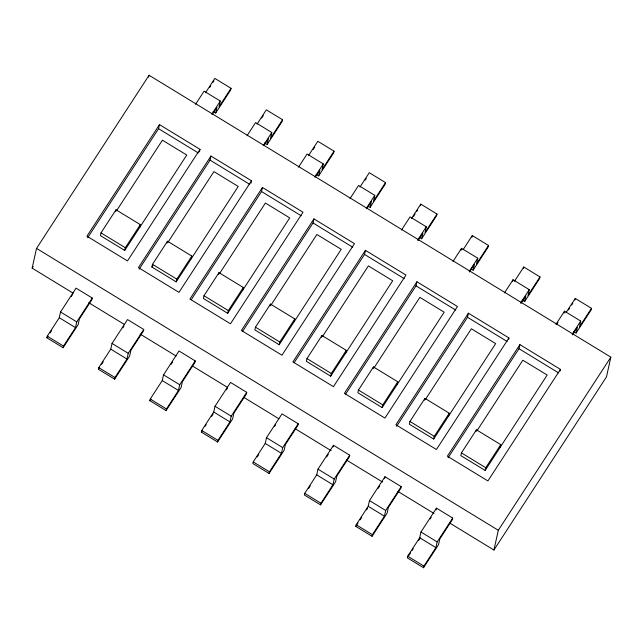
<?xml version="1.0" encoding="UTF-8"?>
<svg xmlns="http://www.w3.org/2000/svg" width="643" height="643" viewBox="0 0 643 643"><rect width="100%" height="100%" fill="white"/><g stroke="black" fill="none" stroke-linecap="round" stroke-linejoin="round"><path stroke-width="0.96" d="M73.27 293.256L32.15 268.147L36.53 248.399L149.072 75.263L610.85 357.154L606.47 376.911L493.928 550.038L449.377 522.839M46.907 337.816L47.269 336.185L59.277 317.714L60.538 311.992L76.051 288.144L92.262 298.039L91.901 299.678L79.394 318.912L78.133 324.635L63.127 347.718L46.907 337.816L47.976 336.168M63.127 347.718L63.488 346.087L75.488 327.617L76.758 321.894L92.262 298.039M139.732 227.365L140.335 224.64L116.005 209.787L100.999 232.87L100.396 235.595L124.726 250.448L186.751 155.035L162.422 140.182L116.496 210.832M115.603 211.603L116.005 209.787M148.654 77.152L149.072 75.263M98.395 369.251L98.757 367.611L110.765 349.149L112.035 343.426L127.539 319.571L143.751 329.473L143.389 331.105L130.883 350.347L129.621 356.069L114.615 379.153L98.395 369.251L99.464 367.603M124.726 250.448L125.329 247.724L140.335 224.64M87.673 237.749L158.564 128.696L159.472 124.605L200.013 149.353L199.475 151.804M114.615 379.153L114.976 377.513L126.976 359.051L128.246 353.329L143.751 329.473M167.984 242.258L213.91 171.617L238.24 186.462L176.214 281.875L151.885 267.03L152.495 264.305L167.501 241.221L191.823 256.067L191.22 258.791M167.092 243.038L167.501 241.221M149.883 400.677L150.245 399.046L162.253 380.576L163.523 374.853L179.027 351.006L195.239 360.9L194.877 362.539L182.371 381.773L181.109 387.496L166.103 410.58L149.883 400.677L150.952 399.03M176.214 281.875L176.817 279.15L191.823 256.067M213.122 111.472L215.686 113.031L216.956 107.309L212.6 114.004M195.544 104.319L204.096 91.161L220.316 101.055L219.046 106.778L231.054 88.316L214.834 78.414L205.559 92.688M139.161 269.176L210.052 160.123L210.96 156.04L251.501 180.787L250.963 183.239M231.054 88.316L230.692 89.948L215.686 113.031M166.103 410.58L166.465 408.948L178.465 390.478L179.735 384.755L195.239 360.9M242.708 290.226L243.311 287.501L218.99 272.648L203.984 295.732L203.373 298.456L227.702 313.31L289.728 217.897L265.398 203.043L219.472 273.693M218.58 274.465L218.99 272.648M201.372 432.112L201.733 430.472L213.741 412.01L215.011 406.288L230.516 382.432L246.727 392.334L246.365 393.966L233.867 413.208L232.597 418.931L217.591 442.014L201.372 432.112L202.441 430.464M227.702 313.31L228.305 310.585L243.311 287.501M264.611 142.899L267.175 144.466L268.444 138.743L264.088 145.431M247.033 135.753L255.584 122.588L271.804 132.49L270.534 138.213L282.542 119.743L266.323 109.849L257.047 124.115M191.196 299.775L261.54 191.558L262.448 187.467L302.99 212.214L230.467 323.791L189.918 299.043L262.448 187.467M282.542 119.743L282.181 121.382L267.175 144.466M217.591 442.014L217.953 440.375L229.953 421.912L231.223 416.19L246.727 392.334M294.197 321.653L294.799 318.928L270.478 304.083L255.472 327.166L254.861 329.891L279.191 344.736L341.216 249.323L316.886 234.478L270.968 305.12M270.076 305.899L270.478 304.083M253.221 461.907L252.86 463.539L269.079 473.441L284.085 450.357L285.355 444.635L297.854 425.401L298.223 423.761L282.004 413.867L266.499 437.714L265.229 443.437L253.221 461.907L269.441 471.809L269.079 473.441M279.191 344.736L279.793 342.012L294.799 318.928M316.099 174.333L318.663 175.893L319.933 170.17L315.576 176.865M298.521 167.18L307.073 154.023L323.292 163.925L322.022 169.639L334.03 151.177L317.811 141.275L308.536 155.55M242.684 331.201L313.037 222.984L313.937 218.901L354.478 243.649L281.955 355.217L241.406 330.47L313.937 218.901M334.03 151.177L333.669 152.809L318.663 175.893M269.441 471.809L281.441 453.339L282.711 447.616L298.223 423.761M345.685 353.087L346.288 350.363L321.966 335.509L306.96 358.593L306.357 361.318L330.679 376.171L392.704 280.758L368.375 265.905L322.456 336.554M321.564 337.326L321.966 335.509M304.71 493.334L304.348 494.973L320.568 504.876L335.574 481.792L336.844 476.069L349.342 456.827L349.712 455.196L333.492 445.294L317.988 469.149L316.718 474.872L304.71 493.334L320.929 503.236L320.568 504.876M330.679 376.171L331.282 373.446L346.288 350.363M368.439 206.282L370.151 207.327L371.421 201.605L367.073 208.292M350.009 198.615L358.569 185.449L374.781 195.351L373.511 201.074L385.519 182.604L369.299 172.71L360.024 186.976M294.173 362.636L364.525 254.419L365.425 250.328L405.966 275.075L333.444 386.652L292.903 361.905L365.425 250.328M385.519 182.604L385.157 184.244L370.151 207.327M333.13 446.933L333.492 445.294M320.929 503.236L332.929 484.774L334.199 479.051L349.712 455.196M397.173 384.514L397.776 381.789L373.454 366.944L358.448 390.028L357.846 392.752L382.167 407.598L444.192 312.185L419.863 297.339L373.945 367.981M373.053 368.76L373.454 366.944M420.426 205.776L420.787 204.136L437.007 214.039L436.645 215.67L421.639 238.754L419.927 237.717M355.836 526.4L356.198 524.768L368.206 506.298L369.476 500.575L384.98 476.728L401.2 486.622L400.838 488.262L388.332 507.496L387.062 513.218L372.056 536.302L355.836 526.4L357.982 523.105M382.167 407.598L382.77 404.873L397.776 381.789M421.639 238.754L422.909 233.031L418.014 240.562M401.497 230.041L410.057 216.884L426.269 226.786L424.999 232.501L437.007 214.039M345.661 394.063L416.013 285.846L416.913 281.763L457.454 306.51L384.932 418.079L344.391 393.331L416.913 281.763M384.618 478.36L384.98 476.728M372.056 536.302L372.418 534.671L384.426 516.2L385.687 510.478L401.2 486.622M448.661 415.949L449.264 413.224L424.943 398.371L409.937 421.454L409.334 424.179L433.655 439.032L495.681 343.619L471.359 328.766L425.433 399.416M424.541 400.187L424.943 398.371M461.119 250.223L461.545 248.311L477.757 258.213L476.487 263.935L488.495 245.465L472.275 235.571L463 249.838M471.914 237.203L472.275 235.571M407.686 556.203L407.324 557.835L423.544 567.737L438.55 544.653L439.82 538.93L452.326 519.689L452.688 518.057L436.468 508.155L420.964 532.01L419.694 537.733L407.686 556.203L423.906 566.097L423.544 567.737M433.655 439.032L434.258 436.308L449.264 413.224M471.423 269.144L473.127 270.189L474.397 264.466L469.503 271.989M396.602 426.333L467.501 317.28L468.401 313.189L508.951 337.937L508.581 339.576M488.495 245.465L488.133 247.105L473.127 270.189M436.107 509.795L436.468 508.155M423.906 566.097L435.914 547.635L437.176 541.912L452.688 518.057M500.15 447.375L500.752 444.651L476.431 429.805L461.425 452.889L460.822 455.614L485.144 470.459L547.169 375.046L522.847 360.201L476.921 430.842M476.029 431.622L476.431 429.805M512.608 281.65L513.034 279.745L529.245 289.647L527.975 295.362L539.983 276.9L523.764 266.998L514.488 281.272M523.402 268.637L523.764 266.998M485.144 470.459L485.746 467.734L500.752 444.651M522.052 300.056L524.616 301.615L525.886 295.893L520.991 303.424M448.091 457.76L518.989 348.707L519.89 344.624L560.439 369.371L560.069 371.003M539.983 276.9L539.622 278.532L524.616 301.615M493.928 550.038L498.309 530.282L610.85 357.154M564.096 313.085L564.522 311.172L580.733 321.074L579.464 326.797L591.472 308.327L575.252 298.432L565.977 312.699M574.89 300.064L575.252 298.432M573.54 331.483L576.104 333.05L577.374 327.327L572.479 334.85M591.472 308.327L591.11 309.966L576.104 333.05M32.15 268.147L33.243 266.467M159.472 124.605L86.942 236.182L127.483 260.929L200.013 149.353M71.333 296.471L72.426 294.791M50.122 332.873L51.729 330.398M209.65 87.472L210.719 85.824M212.865 82.521L213.934 80.873M211.764 114.221L220.316 101.055M210.96 156.04L138.43 267.609L178.979 292.356L251.501 180.787M151.885 267.03L152.962 265.382M122.821 327.898L123.914 326.226M101.61 364.3L103.218 361.832M261.677 118.079L263.284 115.603M263.252 145.648L271.804 132.49M171.054 364.348L172.686 361.84M313.165 149.506L314.773 147.03M314.74 177.082L323.292 163.925M226.344 389.923L227.429 388.251M205.125 426.341L206.194 424.693M211.555 416.447L213.163 413.971M365.184 180.112L366.261 178.465M366.229 208.509L374.781 195.351M274.569 426.373L275.662 424.701M411.512 218.411L420.787 204.136M257.152 456.948L258.759 454.472M413.457 216.49L415.065 214.015M416.672 211.547L417.749 209.891M417.717 239.943L426.269 226.786M452.985 261.476L461.545 248.311M326.604 456.964L328.235 454.456M308.64 488.375L310.248 485.907M469.205 271.37L477.757 258.213M468.401 313.189L395.879 424.766L436.42 449.513L508.951 337.937M504.474 292.903L513.034 279.745M378.092 488.399L379.724 485.891M360.128 519.809L361.736 517.334M366.558 509.915L367.627 508.267M520.693 302.805L529.245 289.647M519.89 344.624L447.367 456.192L487.908 480.94L560.439 369.371M555.962 324.337L564.522 311.172M430.127 518.989L431.212 517.318M556.806 324.12L557.891 322.448M408.932 555.359L410.539 552.884M412.147 550.416L413.224 548.768M418.577 540.522L420.192 538.046M568.46 309.958L569.537 308.31M571.675 305.015L572.752 303.359M572.182 334.231L580.733 321.074M158.564 128.696L198.261 152.93M210.052 160.123L249.749 184.356M261.54 191.558L301.245 215.791M313.037 222.984L352.734 247.217M364.525 254.419L404.222 278.652M416.013 285.846L455.71 310.079M467.501 317.28L507.198 341.513M518.989 348.707L558.687 372.94M100.999 232.87L125.329 247.724M152.495 264.305L176.817 279.15M203.984 295.732L228.305 310.585M255.472 327.166L279.793 342.012M306.96 358.593L331.282 373.446M358.448 390.028L382.77 404.873M409.937 421.454L434.258 436.308M461.425 452.889L485.746 467.734M36.53 248.399L498.309 530.282M88.694 302.668L124.678 324.635M140.094 334.047L176.078 356.013M192.361 365.947L227.485 387.391M243.761 397.326L278.885 418.77M295.161 428.704L331.145 450.671M346.569 460.083L382.553 482.049M397.969 491.461L433.953 513.427M60.538 311.992L76.758 321.894M112.035 343.426L128.246 353.329M163.523 374.853L179.735 384.755M215.011 406.288L231.223 416.19M266.499 437.714L282.711 447.616M317.988 469.149L334.199 479.051M369.476 500.575L385.687 510.478M420.964 532.01L437.176 541.912M59.277 317.714L75.488 327.617M110.765 349.149L126.976 359.051M162.253 380.576L178.465 390.478M213.741 412.01L229.953 421.912M265.229 443.437L281.441 453.339M316.718 474.872L332.929 484.774M368.206 506.298L384.426 516.2M419.694 537.733L435.914 547.635M47.269 336.185L63.488 346.087M98.757 367.611L114.976 377.513M150.245 399.046L166.465 408.948M201.733 430.472L217.953 440.375M356.198 524.768L372.418 534.671"/></g></svg>
